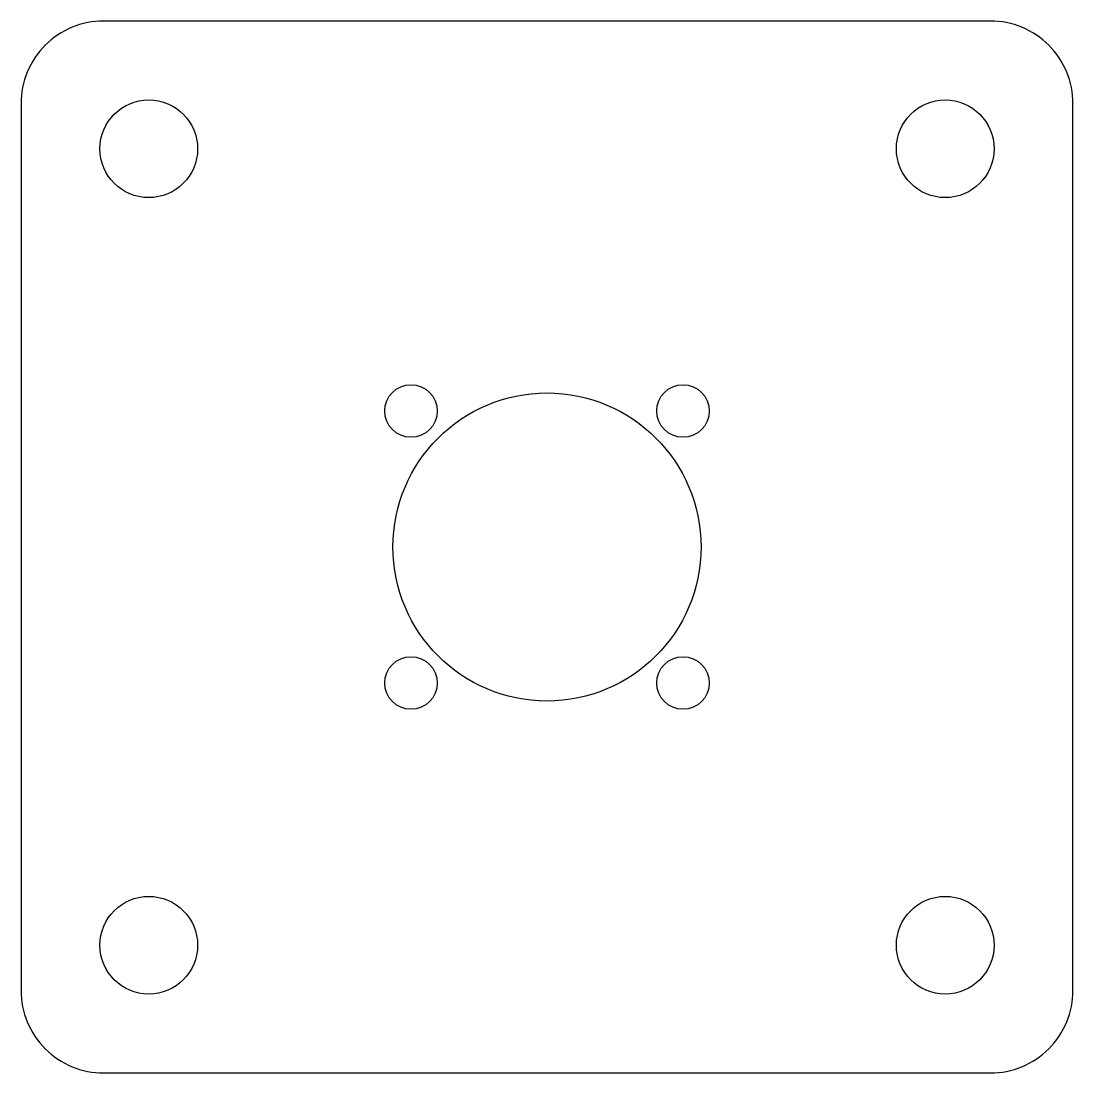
# Model space of a CAD drawing. Header units: millimetres. Extents: x -35 to 35, y -35 to 35.
import ezdxf

# ---------------------------------------------------------------- set-up
doc = ezdxf.new("R2010")
doc.units = ezdxf.units.MM
doc.layers.get('0').update_dxf_attribs({"linetype": 'CONTINUOUS'})

msp = doc.modelspace()

# ---------------------------------------------------------------- linework, layer by layer
msp.add_lwpolyline([(-29.5, 35, 0.414214), (-35, 29.5), (-35, -29.5, 0.414214), (-29.5, -35), (29.5, -35, 0.414214), (35, -29.5), (35, 29.5, 0.414214), (29.5, 35)], format="xyb", close=True)
for centre, radius in [((-26.5, 26.5), 3.25), ((26.5, 26.5), 3.25), ((-9.051, 9.051), 1.75), ((9.051, 9.051), 1.75), ((0, 0), 10.25), ((-9.051, -9.051), 1.75), ((9.051, -9.051), 1.75), ((-26.5, -26.5), 3.25), ((26.5, -26.5), 3.25)]:
    msp.add_circle(centre, radius)

doc.saveas('drawing.dxf')
